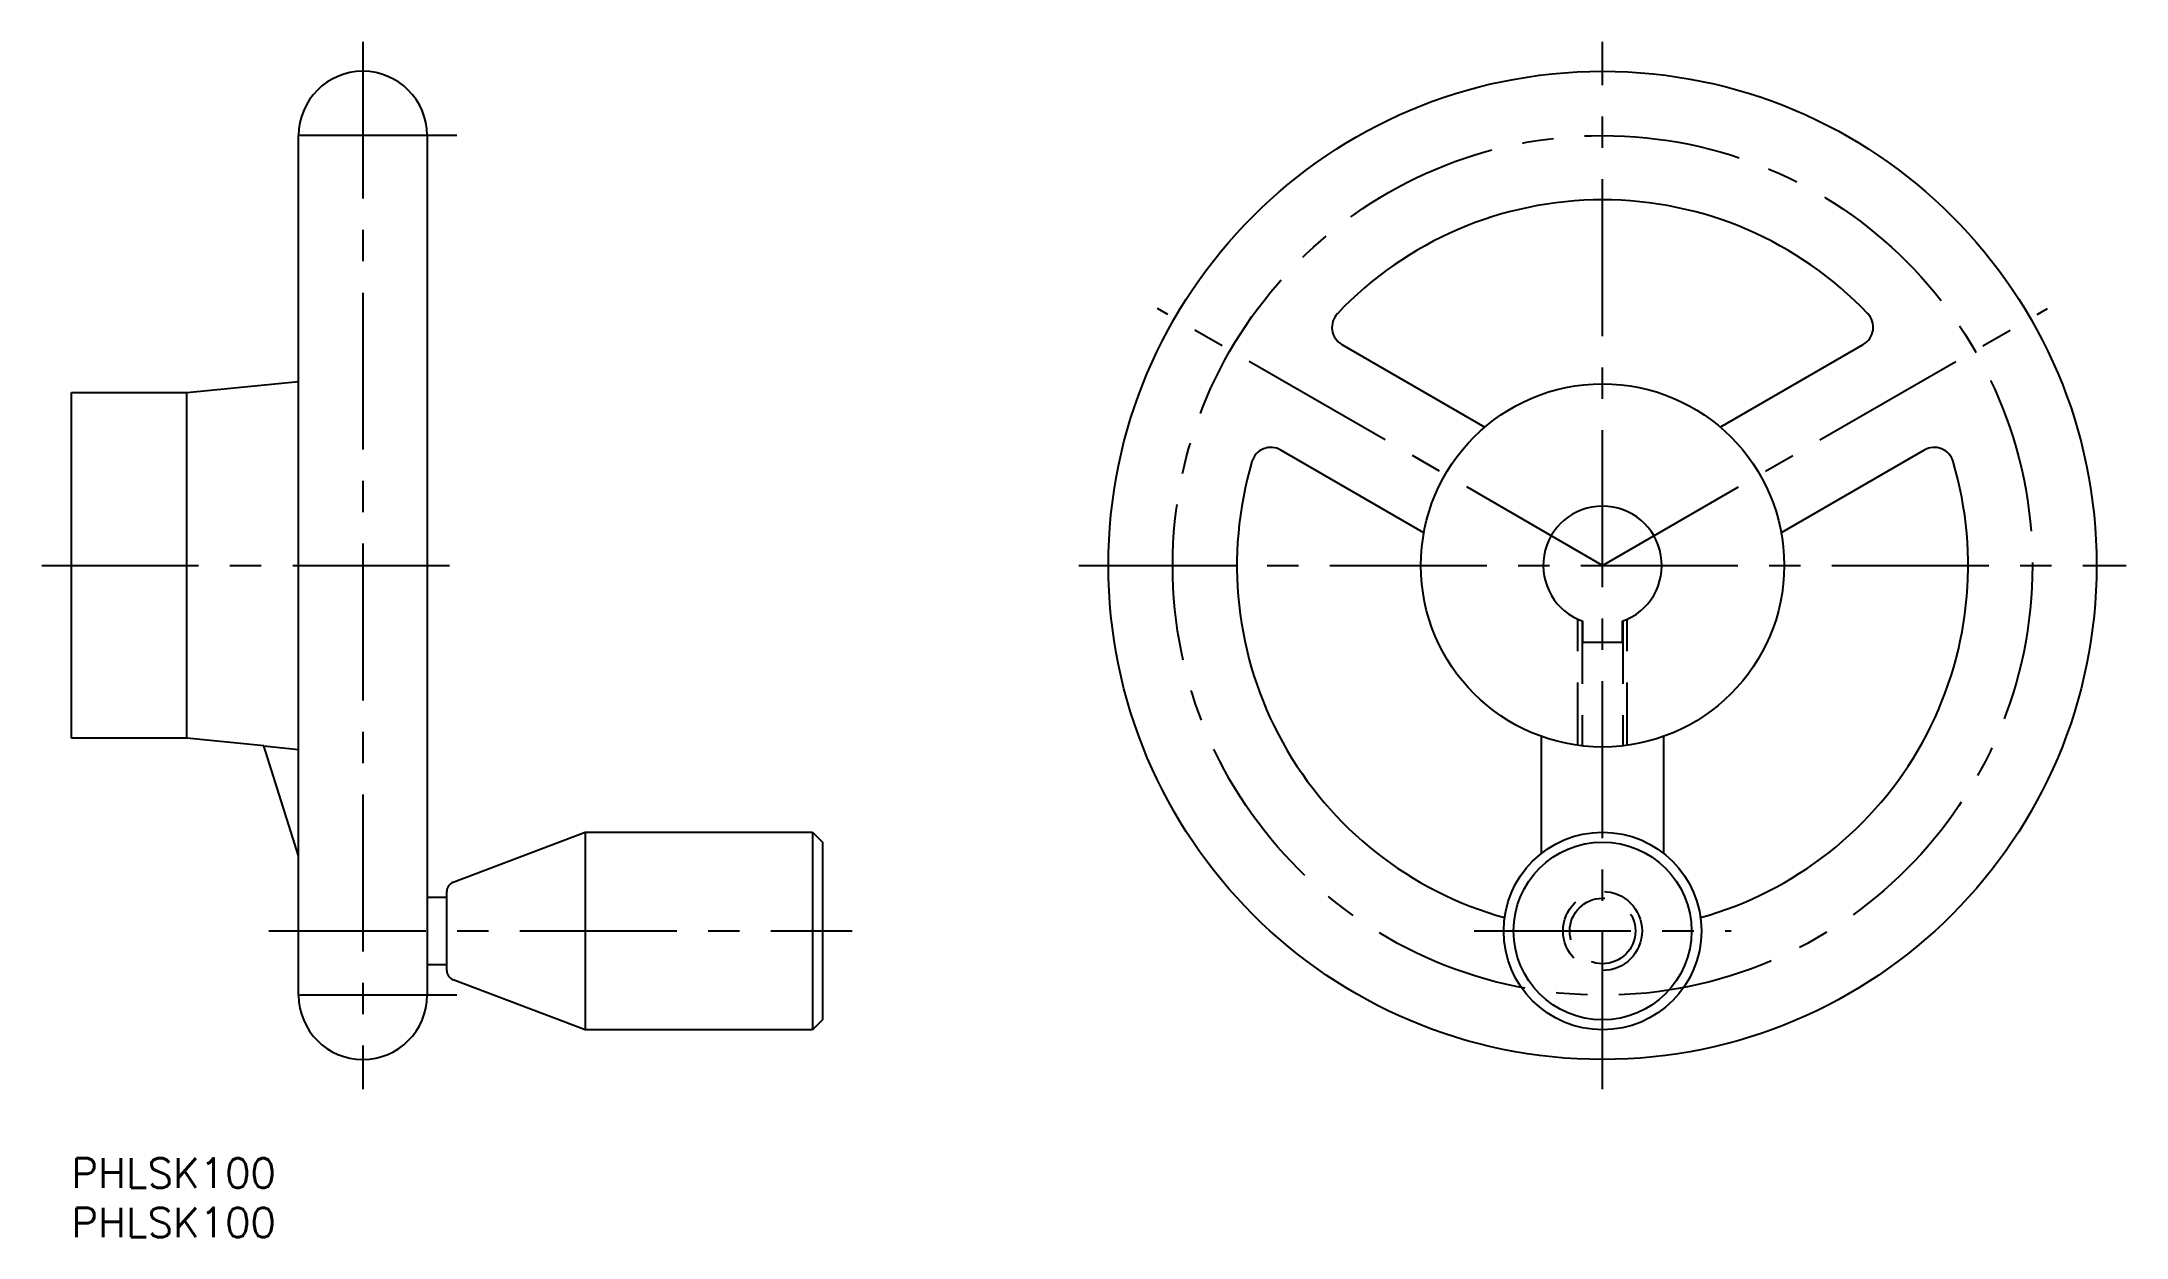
# Model space of a CAD drawing. Extents: x -3 to 208, y -8 to 113.
import ezdxf

# ---------------------------------------------------------------- set-up
doc = ezdxf.new("R2010")
doc.units = 0
doc.header["$LTSCALE"] = 0.5
doc.linetypes.add('CENTER', pattern=[50.8, 31.75, -6.35, 6.35, -6.35])
doc.linetypes.add('DASHED', pattern=[19.05, 12.7, -6.35])
for name, color, linetype in [('MSM_CENTER', 1, 'CENTER'), ('MSM_CONTINUOUS', 7, 'CONTINUOUS'), ('MSM_DASHED', 4, 'DASHED'), ('MSM_PART_NUMBER', 7, 'CONTINUOUS')]:
    doc.layers.add(name, color=color, linetype=linetype)
doc.styles.get("Standard").update_dxf_attribs({"font": 'txt.shx', "height": 3, "bigfont": 'bigfont.shx'})

# ---------------------------------------------------------------- blocks, each defined once
blk = doc.blocks.new('*U2')
at = {"layer": 'MSM_PART_NUMBER'}
blk.add_text('PHLSK100', height=3, dxfattribs=at).set_placement((0, -3))
blk = doc.blocks.new('*U3')
at = {"layer": 'MSM_PART_NUMBER'}
blk.add_text('PHLSK100', height=3, dxfattribs=at).set_placement((0, -8))

msp = doc.modelspace()

# ---------------------------------------------------------------- linework, layer by layer
at = {"layer": 'MSM_CENTER'}
for p, q in [((29.5, 113), (29.5, 7)), ((154.95, 7), (154.95, 113)), ((39, 103.5), (20, 103.5)), ((154.95, 60), (109.92, 86)), ((154.95, 60), (199.99, 86)), ((-3, 60), (39, 60)), ((101.95, 60), (207.95, 60)), ((20, 23), (79, 23)), ((141.95, 23), (167.95, 23)), ((39, 16.5), (20, 16.5))]:
    msp.add_line(p, q, dxfattribs=at)
msp.add_circle((154.95, 60), 43.5, dxfattribs=at)
at = {"layer": 'MSM_CONTINUOUS'}
for p, q in [((23, 16.5), (23, 103.5)), ((36, 103.5), (36, 16.5)), ((128.57, 82.36), (143.05, 74)), ((166.85, 74), (181.34, 82.36)), ((11.7, 77.5), (23, 78.62)), ((0, 42.5), (0, 77.5)), ((0, 77.5), (11.7, 77.5)), ((11.7, 42.5), (11.7, 77.5)), ((136.88, 63.31), (122.39, 71.67)), ((187.51, 71.67), (173.03, 63.31)), ((152.95, 52.2), (152.95, 54.34)), ((156.95, 54.34), (156.95, 52.2)), ((156.95, 52.2), (152.95, 52.2)), ((11.7, 42.5), (0, 42.5)), ((19.49, 41.74), (11.7, 42.5)), ((148.78, 30.87), (148.78, 42.69)), ((161.13, 42.69), (161.13, 30.87)), ((23, 30.6), (19.49, 41.74)), ((19.49, 41.74), (23, 41.38)), ((38.65, 27.94), (52, 33)), ((52, 33), (52, 13)), ((52, 33), (75, 33)), ((75, 33), (75, 13)), ((75, 33), (76, 32)), ((76, 32), (76, 14)), ((36, 26.44), (38, 26.44)), ((38, 19), (38, 27)), ((38, 19.56), (36, 19.56)), ((52, 13), (38.65, 18.06)), ((75, 13), (52, 13)), ((76, 14), (75, 13))]:
    msp.add_line(p, q, dxfattribs=at)
for centre, radius in [((154.95, 60), 50), ((154.95, 60), 18.38), ((154.95, 23), 10), ((154.95, 23), 9)]:
    msp.add_circle(centre, radius, dxfattribs=at)
for centre, radius, start, end in [((29.5, 103.5), 6.5, 0, 180), ((154.95, 60), 37, 43.5074, 136.4926), ((129.57, 84.1), 2, 136.4926, 240), ((180.34, 84.1), 2, 300, 43.5074), ((121.39, 69.94), 2, 60, 163.5074), ((188.51, 69.94), 2, 16.4926, 120), ((154.95, 60), 37, 163.5074, 254.4671), ((154.95, 60), 37, 285.5329, 16.4926), ((154.95, 60), 6, 289.4712, 250.5288), ((39, 27), 1, 110.7702, 180), ((39, 19), 1, 180, 249.2298), ((29.5, 16.5), 6.5, 180, 0)]:
    msp.add_arc(centre, radius, start, end, dxfattribs=at)
at = {"layer": 'MSM_DASHED'}
for p, q in [((152.45, 41.8), (152.45, 54.55)), ((152.89, 54.37), (152.89, 41.74)), ((157.02, 54.37), (157.02, 41.74)), ((157.45, 41.8), (157.45, 54.55))]:
    msp.add_line(p, q, dxfattribs=at)
for radius in [4, 3.32]:
    msp.add_circle((154.95, 23), radius, dxfattribs=at)

# ---------------------------------------------------------------- block references
at = {"layer": 'MSM_CONTINUOUS'}
for name in ['*U2', '*U3']:
    msp.add_blockref(name, (0, 0), dxfattribs=at)

doc.saveas('drawing.dxf')
